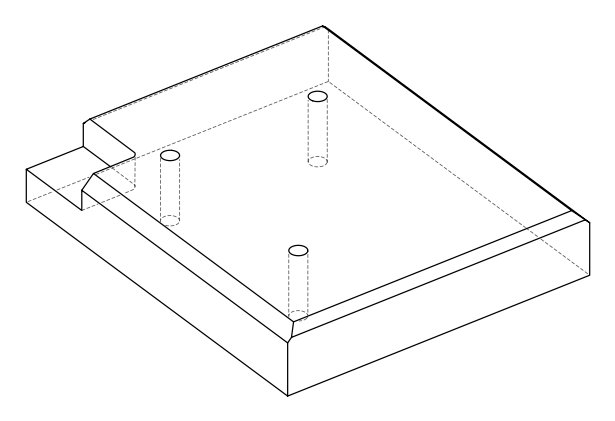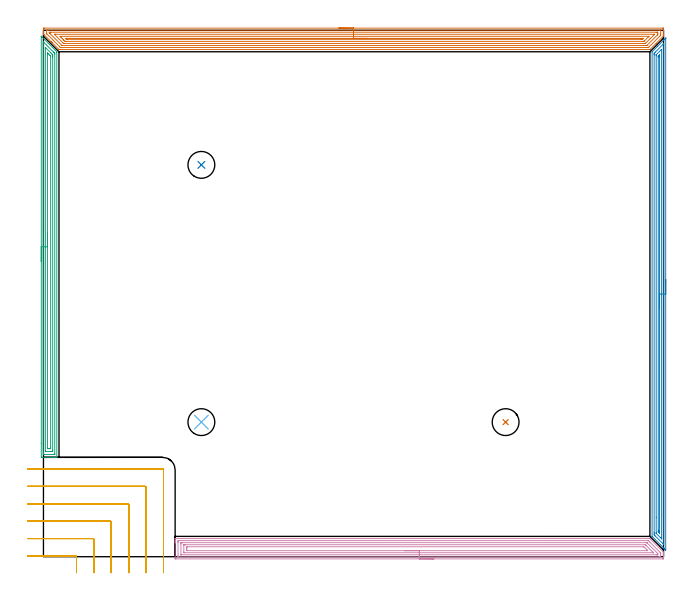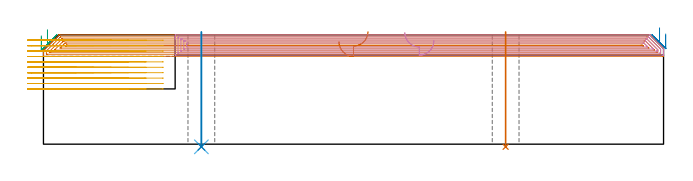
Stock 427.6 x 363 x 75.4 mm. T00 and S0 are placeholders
(PLAN: 8 operations, 2 tool changes, 69.7 min)
(1 AREA_MILL | FG_CHAMFER_SURFACE | UGT0205_001 | 20.4 min | 46831 mm3)
(2 AREA_MILL_1 | FG_CHAMFER_SURFACE_1 | UGT0205_001 | 11.2 min | 15494 mm3)
(3 AREA_MILL_2 | FG_CHAMFER_SURFACE_2 | UGT0205_001 | 9.38 min | 16570 mm3)
(4 AREA_MILL_3 | FG_CHAMFER_SURFACE_3 | UGT0205_001 | 13.66 min | 33242 mm3)
(5 MILL_CORNER_NOTCH_RECTANGULAR | CORNER_NOTCH_RECTANGULAR | NXT0201_012 | Follow Part, ap 4, ae 75% | 14.15 min | 230351 mm3)
(6 INDEXABLE_INSERT_DRILL_THROUGH_HOLE_FROM_SOLID | STEP1HOLE | NXT0302_008 | 0.32 min | 20235 mm3)
(7 INDEXABLE_INSERT_DRILL_THROUGH_HOLE_FROM_SOLID_1 | STEP1HOLE_1 | NXT0302_008 | 0.32 min | 20230 mm3)
(8 INDEXABLE_INSERT_DRILL_THROUGH_HOLE_FROM_SOLID_2 | STEP1HOLE_2 | NXT0302_008 | 0.32 min | 20233 mm3)
(TOOL UGT0205_001 | Chamfer Mill 20 x 3 x 45 deg. | D20 FL50 Z2)
(TOOL NXT0201_012 | ENDMILL 16mm [2P460-1600-NA 1630] | D16 FL38 Z6)
(TOOL NXT0302_008 | Index. Insert Drill 18.5mm [880-D1850L25-05] | D18.5 PA176 FL93 Z2)
(OP 1 AREA_MILL)
G17 G21 G94 G90
T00 M6
G54
G17 G0 G90 X203.8 Y364.5 S1061 M3
G43 Z85.4 H0
Z70.6
G94 G1 X203.838 Z69.728 F250.
X203.952 Z68.863
X204.141 Z68.012
X204.403 Z67.18
X204.737 Z66.374
X205.14 Z65.6
X205.608 Z64.864
X206.14 Z64.172
X206.729 Z63.529
X207.372 Z62.939
X208.064 Z62.408
X208.8 Z61.94
X209.574 Z61.537
X210.38 Z61.203
X211.212 Z60.941
X212.064 Z60.752
X212.928 Z60.638
X213.8 Z60.6
X426.975
X427.365 Y364.497 Z60.601
X427.59 Y364.492 Z60.604
X427.6 Y364.114 Z60.982
Y362.361 Z62.734
Y360.956 Z64.141
Y360.607 Z64.488
Y359.551 Z65.549
Y359.51 Z65.589
X427.599 Y359.2 Z65.892
X427.59 Y359.098 Z65.994
X427.492 Y358.99 Z66.106
X427.446 Y358.945 Z66.154
X422.532 Y354.031 Z71.067
X418.309 Y349.809 Z75.289
X418.195 Y349.703 Z75.389
X418.037 Y349.7 Z75.4
X11.35
X10.705 Y349.701 Z75.386
X10.532 Y349.868 Z75.231
X5.929 Y354.47 Z70.627
X5.874 Y354.525 Z70.574
X5.69 Y354.71 Z70.389
X5.637 Y354.762 Z70.335
X5.587 Y354.812 Z70.287
X5.392 Y355.008 Z70.091
X5.344 Y355.054 Z70.043
X5.301 Y355.099 Z70.
X5.094 Y355.306 Z69.793
X0.327 Y360.072 Z65.026
X0.229 Y360.169 Z64.927
X0.029 Y360.371 Z64.728
X0.012 Y360.388 Z64.711
X0.004 Y360.398 Z64.701
X0. Y360.409 Z64.689
Y361.484 Z63.611
Y362.709 Z62.388
Y363.237 Z61.857
Y363.85 Z61.245
X0.003 Y364.114 Z60.981
X0.01 Y364.492 Z60.604
X0.235 Y364.496 Z60.601
X0.625 Y364.5 Z60.6
X213.8
Y363.086 Z62.014
X425.188
X425.343 Y363.085 Z62.015
X425.545 Y363.081 Z62.019
X425.587 Y363.079 Z62.021
X425.593 Y363.051 Z62.049
X425.597 Y363.018 Z62.082
X425.6 Y362.833 Z62.267
Y360.607 Z64.493
X425.598 Y360.205 Z64.895
X425.59 Y359.73 Z65.37
X425.576 Y359.537 Z65.563
X425.483 Y359.44 Z65.66
X425.188 Y359.138 Z65.962
X417.889 Y351.839 Z73.261
X417.514 Y351.476 Z73.624
X417.143 Y351.121 Z73.979
X416.985 Y351.118 Z73.982
X416.25 Y351.115 Z73.985
X416.095 Y351.114 Z73.986
X11.905
X11.813 Y351.116 Z73.984
X11.767 Y351.118 Z73.982
X11.748 Y351.121 Z73.979
X11.712 Y351.15 Z73.95
X11.35 Y351.501 Z73.599
X6.788 Y356.062 Z69.038
X2.412 Y360.438 Z64.662
X2.246 Y360.607 Z64.493
X2.087 Y360.774 Z64.326
X2.01 Y360.862 Z64.238
X2.006 Y360.911 Z64.189
X2.001 Y361.01 Z64.09
X2. Y362.765 Z62.335
X2.002 Y362.9 Z62.2
X2.006 Y363.007 Z62.093
X2.01 Y363.074 Z62.026
X2.044 Y363.079 Z62.021
X2.412 Y363.084 Z62.016
X2.567 Y363.085 Z62.015
X213.8 Y363.086 Z62.014
Y361.672 Z63.428
X422.506
X423.21 Y361.67 Z63.43
X423.4 Y361.668 Z63.432
X423.582 Y361.665 Z63.435
X423.591 Y361.484 Z63.616
X423.597 Y361.29 Z63.81
X423.6 Y360.607 Z64.493
Y360.411 Z64.689
X423.596 Y360.215 Z64.885
X423.591 Y360.085 Z65.015
X423.585 Y359.997 Z65.103
X423.365 Y359.764 Z65.336
X416.25 Y352.65 Z72.45
X416.151 Y352.562 Z72.538
X416.113 Y352.535 Z72.565
X416.073 Y352.534 Z72.566
X415.898 Y352.531 Z72.569
X415.547 Y352.529 Z72.571
X415.356 Y352.528 Z72.572
X13.138 Y352.529 Z72.571
X12.947 Y352.53 Z72.57
X12.82 Y352.533 Z72.567
X12.777 Y352.535 Z72.565
X12.76 Y352.549 Z72.551
X12.723 Y352.581 Z72.519
X12.584 Y352.716 Z72.384
X4.693 Y360.607 Z64.493
X4.2 Y361.104 Z63.996
X4.016 Y361.296 Z63.804
X4.01 Y361.484 Z63.616
X4.016 Y361.665 Z63.435
X5.094 Y361.671 Z63.429
X213.8 Y361.672 Z63.428
Y360.257 Z64.843
X421.075
X421.246 Y360.256 Z64.844
X421.335 Y360.253 Z64.847
X421.381 Y360.251 Z64.849
X421.367 Y360.227 Z64.873
X421.32 Y360.174 Z64.926
X421.243 Y360.093 Z65.007
X420.882 Y359.73 Z65.37
X418.252 Y357.1 Z68.
X415.356 Y354.206 Z70.894
X415.142 Y354.002 Z71.098
X415.083 Y353.95 Z71.15
X414.995 Y353.947 Z71.153
X414.462 Y353.944 Z71.156
X414.105 Y353.943 Z71.157
X14.568
X14.032 Y353.947 Z71.153
X13.854 Y353.95 Z71.15
X13.799 Y353.961 Z71.139
X13.751 Y354.005 Z71.095
X13.654 Y354.098 Z71.002
X13.279 Y354.47 Z70.63
X13.138 Y354.61 Z70.49
X7.775 Y359.973 Z65.127
X7.616 Y360.136 Z64.964
X7.541 Y360.215 Z64.885
X7.512 Y360.248 Z64.852
X7.52 Y360.251 Z64.849
X7.775 Y360.254 Z64.846
X8.132 Y360.257 Z64.843
X213.8
Y358.843 Z66.257
X417.154
X417.521 Y358.831 Z66.269
X417.474 Y358.78 Z66.32
X417.35 Y358.651 Z66.449
X417.258 Y358.557 Z66.543
X417.143 Y358.441 Z66.659
X414.462 Y355.76 Z69.34
X414.253 Y355.552 Z69.548
X414.154 Y355.455 Z69.645
X414.092 Y355.397 Z69.703
X414.058 Y355.367 Z69.733
X414.009 Y355.364 Z69.736
X413.558 Y355.357 Z69.743
X15.819
X14.926 Y355.36 Z69.74
X14.91 Y355.362 Z69.738
X14.032 Y356.169 Z68.931
X13.976 Y356.223 Z68.877
X13.138 Y357.06 Z68.04
X12.221 Y357.977 Z67.123
X11.368 Y358.836 Z66.264
X12.255 Y358.843 Z66.257
X213.8
Y357.429 Z67.671
X413.568
X413.601 Y357.428 Z67.672
X413.636 Y357.425 Z67.675
X413.656 Y357.423 Z67.677
X413.649 Y357.409 Z67.691
X413.608 Y357.361 Z67.739
X413.568 Y357.317 Z67.783
X413.458 Y357.208 Z67.892
X413.347 Y357.1 Z68.
X413.004 Y356.777 Z68.323
X412.674 Y356.775 Z68.325
X412.115 Y356.772 Z68.328
X16.713 Y356.771 Z68.329
X16.153 Y356.773 Z68.327
X15.988 Y356.776 Z68.324
X15.908 Y356.778 Z68.322
X15.819 Y356.852 Z68.248
X15.56 Y357.1 Z68.
X15.294 Y357.366 Z67.734
X15.241 Y357.423 Z67.677
X15.283 Y357.425 Z67.675
X15.372 Y357.427 Z67.673
X15.485 Y357.429 Z67.671
X15.819
X213.8
X214.672 Z67.709
X215.536 Z67.823
X216.388 Z68.012
X217.22 Z68.274
X218.026 Z68.608
X218.8 Z69.011
X219.536 Z69.48
X220.228 Z70.011
X220.871 Z70.6
X221.46 Z71.243
X221.992 Z71.935
X222.46 Z72.671
X222.863 Z73.445
X223.197 Z74.251
X223.459 Z75.083
X223.648 Z75.935
X223.762 Z76.799
X223.8 Z77.671
G0 Z85.4
M5
M2
(OP 2 AREA_MILL_1)
G17 G21 G94 G90
T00 M6
G54
G17 G0 G90 X429.1 Y191.1 S1061 M3
G43 Z85.4 H0
Z76.
G94 G1 Y191.062 Z75.128 F250.
Y190.948 Z74.264
Y190.759 Z73.412
Y190.497 Z72.58
Y190.163 Z71.774
Y189.76 Z71.
Y189.292 Z70.264
Y188.761 Z69.572
Y188.171 Z68.929
Y187.528 Z68.34
Y186.836 Z67.808
Y186.1 Z67.34
Y185.326 Z66.937
Y184.52 Z66.603
Y183.688 Z66.341
Y182.837 Z66.152
Y181.972 Z66.038
Y181.1 Z66.
X429.099 Y4.725
X429.096 Y4.688
X429.089 Y4.61 Z66.003
X429.032 Y4.666 Z66.063
X428.935 Y4.764 Z66.163
X428.765 Y4.932 Z66.329
X428.604 Y5.095 Z66.494
X428.488 Y5.211 Z66.61
X428.329 Y5.369 Z66.766
X428.177 Y5.522 Z66.921
X428.042 Y5.657 Z67.056
X427.892 Y5.805 Z67.203
X427.75 Y5.949 Z67.348
X427.595 Y6.104 Z67.503
X427.456 Y6.242 Z67.64
X425.363 Y8.336 Z69.735
X420.007 Y13.693 Z75.092
X419.771 Y13.931 Z75.326
X419.703 Y14.005 Z75.389
X419.7 Y14.139 Z75.4
Y348.061
X419.703 Y348.195 Z75.389
X419.772 Y348.274 Z75.324
X420.007 Y348.507 Z75.092
X420.034 Y348.535 Z75.064
X423.578 Y352.079 Z71.521
X427.456 Y355.958 Z67.64
X427.595 Y356.096 Z67.503
X427.75 Y356.251 Z67.348
X427.892 Y356.395 Z67.203
X428.042 Y356.543 Z67.056
X428.177 Y356.678 Z66.921
X428.329 Y356.832 Z66.766
X428.832 Y357.332 Z66.268
X428.958 Y357.458 Z66.142
X429.086 Y357.585 Z66.012
X429.095 Y357.586 Z66.003
X429.099 Y357.585 Z65.999
X429.1 Y181.1 Z66.
X427.686 Z67.414
X427.685 Y8.782 Z67.415
X427.684 Y8.588 Z67.416
X427.681 Y8.492 Z67.419
X427.68 Y8.483 Z67.42
X427.669 Y8.49 Z67.431
X427.639 Y8.516 Z67.461
X427.368 Y8.782 Z67.732
X421.781 Y14.37 Z73.319
X421.124 Y15.032 Z73.976
X421.116 Y15.711 Z73.984
X421.114 Y16.818 Z73.986
Y346.064
X421.115 Y346.275 Z73.985
X421.121 Y346.95 Z73.979
X421.125 Y347.168 Z73.975
X421.894 Y347.945 Z73.206
X427.368 Y353.418 Z67.732
X427.47 Y353.517 Z67.63
X427.639 Y353.677 Z67.461
X427.679 Y353.713 Z67.421
X427.682 Y353.633 Z67.418
X427.685 Y353.418 Z67.415
Y353.223
X427.686 Y181.1 Z67.414
X426.272 Z68.828
X426.271 Y13.119 Z68.829
X426.267 Y12.354 Z68.833
Y12.352
X426.252 Y12.354 Z68.848
X426.146 Y12.455 Z68.954
X425.353 Y13.246 Z69.747
X422.674 Y15.925 Z72.426
X422.654 Y15.946 Z72.446
X422.551 Y16.058 Z72.55
X422.54 Y16.07 Z72.56
X422.536 Y16.127 Z72.564
X422.532 Y16.263 Z72.568
X422.529 Y16.433 Z72.571
X422.528 Y27.214 Z72.572
X422.529 Y345.639 Z72.571
X422.53 Y345.895 Z72.57
X422.533 Y346.066 Z72.567
X422.535 Y346.124 Z72.565
X422.542 Y346.135 Z72.558
X422.56 Y346.157 Z72.54
X422.654 Y346.255 Z72.446
X426.195 Y349.796 Z68.905
X426.247 Y349.847 Z68.853
X426.258 Y349.851 Z68.842
X426.266 Z68.834
X426.267 Y349.847 Z68.833
X426.271 Y349.762 Z68.829
Y349.719
X426.272 Y181.1 Z68.828
X424.857 Z70.243
Y17.243
X424.856 Y16.818 Z70.244
X424.853 Y16.354 Z70.247
X424.851 Y16.213 Z70.249
X424.564 Y16.49 Z70.536
X424.4 Y16.65 Z70.7
X424.232 Y16.818 Z70.868
X424.057 Y17.001 Z71.043
X423.95 Y17.115 Z71.15
X423.947 Y17.169 Z71.153
X423.945 Y17.283 Z71.155
X423.943 Y17.711 Z71.157
Y18.178
Y344.49
X423.944 Y344.955 Z71.156
X423.948 Y345.063 Z71.152
X423.95 Y345.086 Z71.15
X423.961 Y345.102 Z71.139
X423.995 Y345.141 Z71.105
X424.231 Y345.382 Z70.869
X424.316 Y345.468 Z70.784
X424.4 Y345.551 Z70.7
X424.76 Y345.907 Z70.34
X424.817 Y345.961 Z70.283
X424.851 Y345.99 Z70.249
X424.854 Y345.942 Z70.246
X424.856 Y345.903 Z70.244
X424.857 Y345.808 Z70.243
Y345.382
Y181.1
Y180.229 Z70.281
Y179.364 Z70.395
Y178.512 Z70.583
Y177.68 Z70.846
Y176.874 Z71.18
Y176.1 Z71.582
Y175.364 Z72.051
Y174.672 Z72.582
Y174.029 Z73.172
Y173.44 Z73.815
Y172.909 Z74.507
Y172.44 Z75.243
Y172.037 Z76.017
Y171.703 Z76.822
Y171.441 Z77.654
Y171.252 Z78.506
Y171.138 Z79.371
Y171.1 Z80.243
G0 Z85.4
M5
M2
(OP 3 AREA_MILL_2)
G17 G21 G94 G90
T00 M6
G54
G17 G0 G90 X-1.5 Y203.7 S1061 M3
G43 Z85.4 H0
Z74.7
G94 G1 Y203.738 Z73.828 F250.
Y203.852 Z72.963
Y204.041 Z72.112
Y204.303 Z71.28
Y204.637 Z70.474
Y205.04 Z69.7
Y205.508 Z68.964
Y206.039 Z68.272
Y206.629 Z67.629
Y207.272 Z67.04
Y207.964 Z66.508
Y208.7 Z66.04
Y209.474 Z65.637
Y210.28 Z65.303
Y211.112 Z65.041
Y211.963 Z64.852
Y212.828 Z64.738
Y213.7 Z64.7
Y358.621
X-1.498 Y358.888 Z64.702
X-1.497 Y358.89 Z64.703
X-1.488 Y358.888 Z64.712
X-1.356 Y358.756 Z64.843
X-1.012 Y358.414 Z65.184
X9.155 Y348.245 Z75.355
X9.206 Y348.187 Z75.392
X9.2 Y347.591 Z75.4
Y68.661
X9.197 Y68.509 Z75.388
X9.184 Y68.507 Z75.375
X8.849 Y68.5 Z75.048
X8.464 Z74.664
X7.828 Z74.023
X6.626 Z72.823
X6.06 Z72.254
X-1.296 Y68.501 Z64.901
X-1.492 Y68.51 Z64.706
X-1.499 Y68.706 Z64.699
X-1.5 Y78.144 Z64.7
Y213.7
X-0.086 Z66.114
Y354.723
X-0.084 Y354.898 Z66.116
X-0.081 Y354.985 Z66.119
X-0.08 Y355.014 Z66.12
X-0.059 Y354.997 Z66.141
X0.024 Y354.92 Z66.224
X0.227 Y354.723 Z66.427
X6.944 Y348.005 Z73.144
X7.363 Y347.582 Z73.563
X7.779 Y347.152 Z73.979
X7.785 Y346.733 Z73.985
Y346.69
X7.786 Y70.892 Z73.986
X7.784 Y70.68 Z73.984
X7.781 Y70.574 Z73.981
X7.779 Y70.525 Z73.979
X7.769 Y70.51 Z73.969
X7.72 Y70.508 Z73.92
X7.331 Y70.501 Z73.531
X0.756 Y70.5 Z66.956
X0.259 Y70.501 Z66.459
X0.032 Y70.506 Z66.232
X-0.07 Y70.51 Z66.13
X-0.084 Y70.847 Z66.116
X-0.085 Y70.892 Z66.115
X-0.086 Y71.742 Z66.114
Y213.7
X1.328 Z67.528
X1.329 Y350.574 Z67.529
X1.332 Y351.153 Z67.532
X1.333 Z67.533
X1.344 Z67.544
X1.64 Y350.859 Z67.84
X5.176 Y347.325 Z71.376
X5.808 Y346.69 Z72.008
X6.06 Y346.429 Z72.26
X6.364 Y346.107 Z72.564
X6.368 Y345.797 Z72.568
X6.37 Y345.484 Z72.57
X6.371 Y344.905 Z72.571
Y344.59
Y73.57
X6.37 Y73.256 Z72.57
X6.366 Y72.677 Z72.566
X6.365 Y72.529 Z72.565
X6.227 Y72.509 Z72.427
X6.06 Y72.505 Z72.26
X5.351 Y72.5 Z71.551
X5.176 Z71.376
X1.815 Z68.015
X1.64 Z67.84
X1.465 Y72.502 Z67.665
X1.348 Y72.507 Z67.548
X1.334 Y72.51 Z67.534
X1.332 Y72.514 Z67.532
X1.33 Y72.534 Z67.53
X1.328 Y72.991 Z67.528
Y213.7
X2.743 Z68.943
Y346.69
X2.745 Y347.213 Z68.945
X2.747 Y347.268 Z68.947
X2.749 Y347.29 Z68.949
X2.787 Y347.255 Z68.987
X2.977 Y347.07 Z69.177
X3.361 Y346.69 Z69.561
X4.292 Y345.759 Z70.492
X4.716 Y345.331 Z70.916
X4.927 Y345.113 Z71.127
X4.951 Y345.087 Z71.151
X4.953 Y345.059 Z71.153
X4.955 Y345.001 Z71.155
X4.957 Y344.905 Z71.157
Y75.355
X4.956 Y74.684 Z71.156
X4.954 Y74.587 Z71.154
X4.95 Y74.53 Z71.15
X4.948 Y74.51 Z71.148
X4.926 Y74.508 Z71.126
X4.715 Y74.504 Z70.915
X4.292 Y74.5 Z70.492
X4.254 Z70.454
X3.37 Z69.57
X2.976 Y74.506 Z69.176
X2.779 Y74.51 Z68.979
X2.749 Y74.521 Z68.949
X2.747 Y74.554 Z68.947
X2.745 Y74.608 Z68.945
X2.743 Y75.134 Z68.943
Y75.355
Y213.7
Y214.571 Z68.981
Y215.436 Z69.095
Y216.288 Z69.283
Y217.12 Z69.546
Y217.926 Z69.88
Y218.7 Z70.282
Y219.436 Z70.751
Y220.128 Z71.282
Y220.771 Z71.872
Y221.36 Z72.515
Y221.891 Z73.207
Y222.36 Z73.943
Y222.763 Z74.716
Y223.097 Z75.522
Y223.359 Z76.354
Y223.548 Z77.206
Y223.662 Z78.071
Y223.7 Z78.943
G0 Z85.4
M5
M2
(OP 4 AREA_MILL_3)
G17 G21 G94 G90
T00 M6
G54
G17 G0 G90 X269.2 Y-1.5 S1061 M3
G43 Z85.4 H0
Z71.4
G94 G1 X269.162 Z70.528 F250.
X269.048 Z69.664
X268.859 Z68.812
X268.597 Z67.98
X268.263 Z67.174
X267.86 Z66.4
X267.392 Z65.664
X266.86 Z64.972
X266.271 Z64.329
X265.628 Z63.74
X264.936 Z63.209
X264.2 Z62.74
X263.426 Z62.337
X262.62 Z62.003
X261.788 Z61.741
X260.936 Z61.552
X260.072 Z61.438
X259.2 Z61.4
X91.406
X90.926 Y-1.494 Z61.403
X90.81 Y-1.492 Z61.406
X90.8 Y-1.371 Z61.526
Y9.454 Z72.347
Y10.017 Z72.914
Y10.332 Z73.228
Y10.895 Z73.791
Y11.211 Z74.105
Y12.205 Z75.105
X90.803 Y12.355 Z75.248
X90.81 Y12.498 Z75.388
X90.96 Y12.5 Z75.4
X418.068
X418.171 Y12.496 Z75.39
X418.221 Y12.465 Z75.36
X418.285 Y12.407 Z75.305
X427.485 Y3.214 Z66.114
X427.59 Y3.1 Z65.995
X427.6 Y2.988 Z65.887
Y2.864 Z65.764
Y2.194 Z65.093
Y1.547 Z64.442
Y0.353 Z63.25
Y-0.211 Z62.684
Y-0.807 Z62.088
X427.596 Y-1.089 Z61.806
X427.59 Y-1.491 Z61.405
X427.406 Y-1.495 Z61.402
X426.994 Y-1.5 Z61.4
X259.2
Y-0.086 Z62.814
X93.191 Y-0.085 Z62.815
X93.064
X92.838 Y-0.08 Z62.82
X92.816 Y-0.079 Z62.821
X92.81 Y-0.067 Z62.833
X92.804 Y-0.038 Z62.862
X92.802 Y-0.009 Z62.891
X92.8 Y0.175 Z63.075
Y0.668 Z63.568
Y9.839 Z72.739
X92.802 Y10.332 Z73.232
X92.806 Y10.712 Z73.612
X92.818 Y11.079 Z73.979
X93.191 Y11.084 Z73.984
X93.319 Y11.085 Z73.985
X416.984
X417.08 Y11.084 Z73.984
X417.127 Y11.081 Z73.981
X417.147 Y11.079 Z73.979
X417.176 Y11.058 Z73.958
X417.91 Y10.332 Z73.232
X418.068 Y10.175 Z73.075
X425.209 Y3.04 Z65.94
X425.513 Y2.728 Z65.628
X425.586 Y2.652 Z65.552
X425.592 Y2.553 Z65.453
X425.596 Y2.425 Z65.325
X425.599 Y2.04 Z64.94
X425.598 Y0.668 Z63.568
X425.595 Y0.288 Z63.188
X425.582 Y-0.079 Z62.821
X425.209 Y-0.084 Z62.816
X425.081 Y-0.085 Z62.815
X259.2 Y-0.086 Z62.814
Y1.328 Z64.228
X94.976 Y1.329 Z64.229
X94.903 Y1.33 Z64.23
X94.844 Y1.333 Z64.233
X94.814 Y1.335 Z64.235
X94.81 Y1.373 Z64.273
X94.804 Y1.547 Z64.447
X94.801 Y1.72 Z64.62
X94.8 Y8.748 Z71.648
X94.805 Y9.454 Z72.354
X94.808 Y9.619 Z72.519
X94.819 Y9.665 Z72.565
X94.866 Y9.667 Z72.567
X94.976 Y9.669 Z72.569
X95.648 Y9.671 Z72.571
X95.869
X415.391
X416.067 Y9.667 Z72.567
X416.112 Y9.665 Z72.565
X416.221 Y9.566 Z72.466
X416.283 Y9.509 Z72.409
X423.424 Y2.376 Z65.276
X423.524 Y2.269 Z65.169
X423.572 Y2.216 Z65.116
X423.59 Y2.166 Z65.066
X423.593 Y2.068 Z64.968
X423.597 Y1.72 Z64.62
X423.596 Y1.547 Z64.447
X423.592 Y1.381 Z64.281
X423.581 Y1.335 Z64.235
X423.534 Y1.333 Z64.233
X423.424 Y1.331 Z64.231
X422.752 Y1.329 Z64.229
X422.531
X259.2 Y1.328 Z64.228
Y2.743 Z65.643
X97.331
X96.928 Y2.745 Z65.645
X96.845 Y2.747 Z65.647
X96.814 Y2.749 Z65.649
X96.81 Y2.787 Z65.687
X96.806 Y2.882 Z65.782
X96.8 Y3.266 Z66.166
Y7.696 Z70.596
X96.804 Y8.117 Z71.017
X96.807 Y8.221 Z71.121
X96.809 Y8.244 Z71.144
X96.828 Y8.25 Z71.15
X96.895 Y8.253 Z71.153
X97.086 Y8.256 Z71.156
X97.654 Y8.257 Z71.157
X97.977
X414.963
X415.034 Y8.255 Z71.155
X415.068 Y8.252 Z71.152
X415.083 Y8.249 Z71.149
X415.119 Y8.216 Z71.116
X415.391 Y7.953 Z70.853
X420.044 Y3.304 Z66.204
X420.229 Y3.116 Z66.016
X420.579 Y2.758 Z65.658
X420.585 Y2.747 Z65.647
X420.581 Y2.746 Z65.646
X420.555 Y2.744 Z65.644
X420.505 Y2.743 Z65.643
X420.423
X259.2
Y4.157 Z67.057
X99.464
X99.439 Y4.158 Z67.058
X98.81 Y4.182 Z67.082
X98.801 Y4.81 Z67.71
Y5.939 Z68.839
X98.803 Y6.565 Z69.465
X98.81 Y6.818 Z69.718
X99.414 Y6.842 Z69.742
X99.439 Y6.843 Z69.743
X413.581 Y6.842 Z69.742
X413.606
X414.065 Y6.818 Z69.718
X414.498 Y6.395 Z69.295
X415.836 Y5.061 Z67.961
X416.283 Y4.611 Z67.511
X416.703 Y4.182 Z67.082
X416.308 Y4.158 Z67.058
X416.283
X259.2 Y4.157 Z67.057
X258.328 Z67.095
X257.464 Z67.209
X256.612 Z67.398
X255.78 Z67.66
X254.974 Z67.994
X254.2 Z68.397
X253.464 Z68.865
X252.772 Z69.396
X252.129 Z69.986
X251.54 Z70.629
X251.008 Z71.321
X250.54 Z72.057
X250.137 Z72.831
X249.803 Z73.637
X249.541 Z74.469
X249.352 Z75.32
X249.238 Z76.185
X249.2 Z77.057
G0 Z85.4
M5
M2
(OP 5 MILL_CORNER_NOTCH_RECTANGULAR)
G17 G21 G94 G90
T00 M6
G54
G17 G0 G90 X22.813 Y-11. S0 M3
G43 Z85.4 H1
Z71.67
G94 G1 X22.801 Y-8. F250.
X22.8 Y-7.746 F500.
Y-0.294
G3 X22.006 Y0.5 R0.8
G1 X-8.
X-11. F250.
G0 Z85.4
X34.817 Y-11.
Z71.67
G1 X34.801 Y-8.
X34.8 Y-7.746 F500.
Y11.705
G3 X34.005 Y12.5 R0.8
G1 X22.006
X-8.
X-11. F250.
G0 Z85.4
X46.822 Y-11.
Z71.67
G1 X46.801 Y-8.
X46.8 Y-7.746 F500.
Y23.705
G3 X46.005 Y24.5 R0.8
G1 X34.005
X-8.
X-11. Y24.501 F250.
G0 Z85.4
X58.833 Y-11.
Z71.67
G1 X58.801 Y-8.
G2 X58.8 Y-7.746 R24. F500.
G1 Y35.705
G3 X58.005 Y36.5 R0.8
G1 X46.005
X-8.
X-11. Y36.501 F250.
G0 Z85.4
X70.866 Y-10.999
Z71.67
G1 X70.803 Y-8.
G2 X70.8 Y-7.746 R12. F500.
G1 Y47.704
G3 X70.004 Y48.5 R0.8
G1 X58.005
X-8.
X-11. Y48.502 F250.
G0 Z85.4
X82.8 Y-10.746
Z71.67
G1 Y-7.746
Y59.704 F500.
G3 X82.004 Y60.5 R0.8
G1 X-7.993
X-10.993 F250.
G0 Z85.4
X22.8 Y-11.
Z67.94
G1 Y-8.
Y-0.294 F500.
G3 X22.006 Y0.5 R0.8
G1 X-8.
X-11. F250.
G0 Z85.4
X34.8 Y-11.
Z67.94
G1 Y-8.
Y11.705 F500.
G3 X34.005 Y12.5 R0.8
G1 X-8.
X-11. F250.
G0 Z85.4
X46.8 Y-11.
Z67.94
G1 Y-8.
Y23.705 F500.
G3 X46.005 Y24.5 R0.8
G1 X-8.
X-11. F250.
G0 Z85.4
X58.8 Y-11.
Z67.94
G1 Y-8.
Y35.705 F500.
G3 X58.005 Y36.5 R0.8
G1 X-8.
X-11. F250.
G0 Z85.4
X70.8 Y-11.
Z67.94
G1 Y-8.
Y47.704 F500.
G3 X70.004 Y48.5 R0.8
G1 X-8.
X-11. F250.
G0 Z85.4
X82.8 Y-11.
Z67.94
G1 Y-8.
Y59.704 F500.
G3 X82.004 Y60.5 R0.8
G1 X-8.
X-11. F250.
G0 Z85.4
X22.8 Y-11.
Z64.21
G1 Y-8.
Y-0.295 F500.
G3 X22.005 Y0.5 R0.8
G1 X-8.
X-11. F250.
G0 Z85.4
X34.8 Y-11.
Z64.21
G1 Y-8.
Y11.705 F500.
G3 X34.005 Y12.5 R0.8
G1 X-8.
X-11. F250.
G0 Z85.4
X46.8 Y-11.
Z64.21
G1 Y-8.
Y23.705 F500.
G3 X46.005 Y24.5 R0.8
G1 X-8.
X-11. F250.
G0 Z85.4
X58.8 Y-11.
Z64.21
G1 Y-8.
Y35.705 F500.
G3 X58.005 Y36.5 R0.8
G1 X-8.
X-11. F250.
G0 Z85.4
X70.8 Y-11.
Z64.21
G1 Y-8.
Y47.704 F500.
G3 X70.004 Y48.5 R0.8
G1 X-8.
X-11. F250.
G0 Z85.4
X82.8 Y-11.
Z64.21
G1 Y-8.
Y59.704 F500.
G3 X82.004 Y60.5 R0.8
G1 X-8.
X-11. F250.
G0 Z85.4
X22.8 Y-11.
Z60.48
G1 Y-8.
Y-0.294 F500.
G3 X22.006 Y0.5 R0.8
G1 X-8.
X-11. F250.
G0 Z85.4
X34.8 Y-11.
Z60.48
G1 Y-8.
Y11.705 F500.
G3 X34.005 Y12.5 R0.8
G1 X-8.
X-11. F250.
G0 Z85.4
X46.8 Y-11.
Z60.48
G1 Y-8.
Y23.705 F500.
G3 X46.005 Y24.5 R0.8
G1 X-8.
X-11. F250.
G0 Z85.4
X58.8 Y-11.
Z60.48
G1 Y-8.
Y35.705 F500.
G3 X58.005 Y36.5 R0.8
G1 X-8.
X-11. F250.
G0 Z85.4
X70.8 Y-11.
Z60.48
G1 Y-8.
Y47.704 F500.
G3 X70.004 Y48.5 R0.8
G1 X-8.
X-11. F250.
G0 Z85.4
X82.8 Y-11.
Z60.48
G1 Y-8.
Y59.704 F500.
G3 X82.004 Y60.5 R0.8
G1 X-8.
X-11. F250.
G0 Z85.4
X22.8 Y-11.
Z56.75
G1 Y-8.
Y-0.294 F500.
G3 X22.006 Y0.5 R0.8
G1 X-8.
X-11. F250.
G0 Z85.4
X34.8 Y-11.
Z56.75
G1 Y-8.
Y11.705 F500.
G3 X34.005 Y12.5 R0.8
G1 X-8.
X-11. F250.
G0 Z85.4
X46.8 Y-11.
Z56.75
G1 Y-8.
Y23.705 F500.
G3 X46.005 Y24.5 R0.8
G1 X-8.
X-11. F250.
G0 Z85.4
X58.8 Y-11.
Z56.75
G1 Y-8.
Y35.705 F500.
G3 X58.005 Y36.5 R0.8
G1 X-8.
X-11. F250.
G0 Z85.4
X70.8 Y-11.
Z56.75
G1 Y-8.
Y47.704 F500.
G3 X70.004 Y48.5 R0.8
G1 X-8.
X-11. F250.
G0 Z85.4
X82.8 Y-11.
Z56.75
G1 Y-8.
Y59.704 F500.
G3 X82.004 Y60.5 R0.8
G1 X-8.
X-11. F250.
G0 Z85.4
X22.8 Y-11.
Z53.02
G1 Y-8.
Y-0.294 F500.
G3 X22.006 Y0.5 R0.8
G1 X-8.
X-11. F250.
G0 Z85.4
X34.8 Y-11.
Z53.02
G1 Y-8.
Y11.705 F500.
G3 X34.005 Y12.5 R0.8
G1 X-8.
X-11. F250.
G0 Z85.4
X46.8 Y-11.
Z53.02
G1 Y-8.
Y23.705 F500.
G3 X46.005 Y24.5 R0.8
G1 X-8.
X-11. F250.
G0 Z85.4
X58.8 Y-11.
Z53.02
G1 Y-8.
Y35.705 F500.
G3 X58.005 Y36.5 R0.8
G1 X-8.
X-11. F250.
G0 Z85.4
X70.8 Y-11.
Z53.02
G1 Y-8.
Y47.704 F500.
G3 X70.004 Y48.5 R0.8
G1 X-8.
X-11. F250.
G0 Z85.4
X82.8 Y-11.
Z53.02
G1 Y-8.
Y59.704 F500.
G3 X82.004 Y60.5 R0.8
G1 X-8.
X-11. F250.
G0 Z85.4
X22.8 Y-11.
Z49.29
G1 Y-8.
Y-0.294 F500.
G3 X22.006 Y0.5 R0.8
G1 X-8.
X-11. F250.
G0 Z85.4
X34.8 Y-11.
Z49.29
G1 Y-8.
Y11.705 F500.
G3 X34.005 Y12.5 R0.8
G1 X-8.
X-11. F250.
G0 Z85.4
X46.8 Y-11.
Z49.29
G1 Y-8.
Y23.705 F500.
G3 X46.005 Y24.5 R0.8
G1 X-8.
X-11. F250.
G0 Z85.4
X58.8 Y-11.
Z49.29
G1 Y-8.
Y35.705 F500.
G3 X58.005 Y36.5 R0.8
G1 X-8.
X-11. F250.
G0 Z85.4
X70.8 Y-11.
Z49.29
G1 Y-8.
Y47.704 F500.
G3 X70.004 Y48.5 R0.8
G1 X-8.
X-11. F250.
G0 Z85.4
X82.8 Y-11.
Z49.29
G1 Y-8.
Y59.704 F500.
G3 X82.004 Y60.5 R0.8
G1 X-8.
X-11. F250.
G0 Z85.4
X22.8 Y-11.
Z45.56
G1 Y-8.
Y-0.294 F500.
G3 X22.006 Y0.5 R0.8
G1 X-8.
X-11. F250.
G0 Z85.4
X34.8 Y-11.
Z45.56
G1 Y-8.
Y11.705 F500.
G3 X34.005 Y12.5 R0.8
G1 X-8.
X-11. F250.
G0 Z85.4
X46.8 Y-11.
Z45.56
G1 Y-8.
Y23.705 F500.
G3 X46.005 Y24.5 R0.8
G1 X-8.
X-11. F250.
G0 Z85.4
X58.8 Y-11.
Z45.56
G1 Y-8.
Y35.705 F500.
G3 X58.005 Y36.5 R0.8
G1 X-8.
X-11. F250.
G0 Z85.4
X70.8 Y-11.
Z45.56
G1 Y-8.
Y47.704 F500.
G3 X70.004 Y48.5 R0.8
G1 X-8.
X-11. F250.
G0 Z85.4
X82.8 Y-11.
Z45.56
G1 Y-8.
Y59.704 F500.
G3 X82.004 Y60.5 R0.8
G1 X-8.
X-11. F250.
G0 Z85.4
X22.8 Y-11.
Z41.83
G1 Y-8.
Y-0.294 F500.
G3 X22.006 Y0.5 R0.8
G1 X-8.
X-11. F250.
G0 Z85.4
X34.8 Y-11.
Z41.83
G1 Y-8.
Y11.705 F500.
G3 X34.005 Y12.5 R0.8
G1 X-8.
X-11. F250.
G0 Z85.4
X46.8 Y-11.
Z41.83
G1 Y-8.
Y23.705 F500.
G3 X46.005 Y24.5 R0.8
G1 X-8.
X-11. F250.
G0 Z85.4
X58.8 Y-11.
Z41.83
G1 Y-8.
Y35.705 F500.
G3 X58.005 Y36.5 R0.8
G1 X-8.
X-11. F250.
G0 Z85.4
X70.8 Y-11.
Z41.83
G1 Y-8.
Y47.704 F500.
G3 X70.004 Y48.5 R0.8
G1 X-8.
X-11. F250.
G0 Z85.4
X82.8 Y-11.
Z41.83
G1 Y-8.
Y59.704 F500.
G3 X82.004 Y60.5 R0.8
G1 X-8.
X-11. F250.
G0 Z85.4
X22.8 Y-11.
Z38.1
G1 Y-8.
Y-0.294 F500.
G3 X22.006 Y0.5 R0.8
G1 X-8.
X-11. F250.
G0 Z85.4
X34.8 Y-11.
Z38.1
G1 Y-8.
Y11.705 F500.
G3 X34.005 Y12.5 R0.8
G1 X-8.
X-11. F250.
G0 Z85.4
X46.8 Y-11.
Z38.1
G1 Y-8.
Y23.705 F500.
G3 X46.005 Y24.5 R0.8
G1 X-8.
X-11. F250.
G0 Z85.4
X58.8 Y-11.
Z38.1
G1 Y-8.
Y35.705 F500.
G3 X58.005 Y36.5 R0.8
G1 X-8.
X-11. F250.
G0 Z85.4
X70.8 Y-11.
Z38.1
G1 Y-8.
Y47.704 F500.
G3 X70.004 Y48.5 R0.8
G1 X-8.
X-11. F250.
G0 Z85.4
X82.8 Y-11.
Z38.1
G1 Y-8.
Y59.704 F500.
G3 X82.004 Y60.5 R0.8
G1 X-8.
X-11. F250.
G0 Z85.4
M5
M2
(OP 6 INDEXABLE_INSERT_DRILL_THROUGH_HOLE_FROM_SOLID)
G17 G21 G94 G90
T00 M6
G54
G17 G0 G90 X108.9 Y92.8 S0 M3
G43 Z85.4 H1
G94 G81 G98 Z-1.823 F250. R77.4
G80
M5
M2
(OP 7 INDEXABLE_INSERT_DRILL_THROUGH_HOLE_FROM_SOLID_1)
G17 G21 G94 G90
T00 M6
G54
G17 G0 G90 X318.7 Y92.8 S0 M3
G43 Z85.4 H1
G94 G81 G98 Z-1.823 F250. R77.4
G80
M5
M2
(OP 8 INDEXABLE_INSERT_DRILL_THROUGH_HOLE_FROM_SOLID_2)
G17 G21 G94 G90
T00 M6
G54
G17 G0 G90 X108.9 Y270.2 S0 M3
G43 Z85.4 H1
G94 G81 G98 Z-1.823 F250. R77.4
G80
M5
M2
